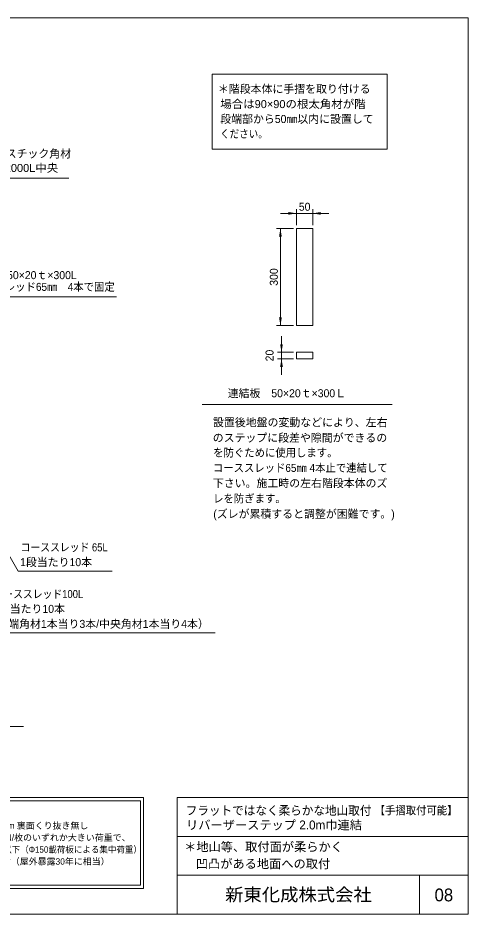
# Model space of a CAD drawing. Units: millimetres at full size, sheet at 1:20, with parts at other scales. Extents: x 200 to 8200, y 200 to 5740.
# Drawn here: x 5413 to 8200, y 200 to 5740 of the extents above; entities that cross this region are included whole.
import ezdxf
from ezdxf.enums import TextEntityAlignment as Align

# ---------------------------------------------------------------- set-up
doc = ezdxf.new("R2010")
doc.units = ezdxf.units.MM
doc.header["$LTSCALE"] = 20
for name, color, linetype, lineweight in [('ボルト', 7, 'Continuous', 18), ('図面枠-A3', 7, 'Continuous', 20), ('寸法', 7, 'Continuous', 13), ('引出線', 7, 'Continuous', 13), ('注記', 7, 'Continuous', 20), ('特記事項', 7, 'Continuous', 15)]:
    doc.layers.add(name, color=color, linetype=linetype, lineweight=lineweight)
doc.layers.add('文字', color=7, linetype='Continuous')
doc.styles.add('ＭＳ Ｐゴシック', font='')
doc.styles.get('ＭＳ Ｐゴシック').set_extended_font_data('MS PGothic')

# ---------------------------------------------------------------- blocks, each defined once
blk = doc.blocks.new('filled_arrow')
at = {"color": 0, "linetype": 'Continuous', "lineweight": -2}
blk.add_solid([(7.5, 1.25), (0, 0), (7.5, -1.25)], dxfattribs=at)

msp = doc.modelspace()

# ---------------------------------------------------------------- linework, layer by layer
at = {"layer": 'ボルト'}
for p, q in [((7138.27, 4438.18), (7238.27, 4438.18)), ((7138.27, 3838.18), (7138.27, 4438.18)), ((7238.27, 4438.18), (7238.27, 3838.18)), ((7138.27, 3838.18), (7238.27, 3838.18)), ((7238.27, 3672.95), (7138.27, 3672.95)), ((7138.27, 3632.95), (7138.27, 3672.95)), ((7238.27, 3672.95), (7238.27, 3632.95)), ((7238.27, 3632.95), (7138.27, 3632.95)), ((6553, 3350.45), (7730.38, 3350.45))]:
    msp.add_line(p, q, dxfattribs=at)
at = {"layer": '図面枠-A3'}
for p, q in [((6400, 920), (6400, 200)), ((6400, 920), (8200, 920)), ((6400, 680), (8200, 680)), ((6400, 440), (8200, 440)), ((7900, 200), (7900, 440))]:
    msp.add_line(p, q, dxfattribs=at)
msp.add_lwpolyline([(200, 200), (8200, 200), (8200, 5740), (200, 5740)], close=True, dxfattribs=at)
at = {"layer": '寸法'}
for p, q in [((7138.27, 4458.18), (7138.27, 4556.73)), ((7238.27, 4458.18), (7238.27, 4556.73)), ((7038.27, 4531.73), (7338.27, 4531.73)), ((7118.27, 4438.18), (7013.45, 4438.18)), ((7038.45, 4438.18), (7038.45, 3838.18)), ((7118.27, 3838.18), (7013.45, 3838.18)), ((7044.94, 3772.95), (7044.94, 3532.95)), ((7118.27, 3672.95), (7019.94, 3672.95)), ((7118.27, 3632.95), (7019.94, 3632.95))]:
    msp.add_line(p, q, dxfattribs=at)
at = {"layer": '引出線'}
for points in [[(4935.55, 4523.85), (5066.19, 4750.13), (5719.97, 4750.13), (5727.97, 4750.13)], [(4798.22, 4471.73), (5061.33, 4016.02), (6016.66, 4016.02), (6024.66, 4016.02)], [(5202.91, 2686.5), (5414.65, 2319.76), (5988.76, 2319.76), (5996.76, 2319.76)], [(5215.77, 2600), (5215.77, 1937.95), (6625.72, 1937.95), (6633.72, 1937.95)], [(4245.65, 2139.45), (4696.17, 1359.14), (5440.74, 1359.14), (5448.74, 1359.14)]]:
    msp.add_lwpolyline(points, dxfattribs=at)
at = {"layer": '注記'}
msp.add_lwpolyline([(6616.71, 5393.21), (7698.55, 5393.21), (7698.55, 4928.99), (6616.71, 4928.99)], close=True, dxfattribs=at)
at = {"layer": '特記事項'}
for points in [[(4283.51, 358.95), (6191.41, 358.95), (6191.41, 920), (4283.51, 920)], [(4303.51, 378.95), (6171.41, 378.95), (6171.41, 900), (4303.51, 900)]]:
    msp.add_lwpolyline(points, close=True, dxfattribs=at)

# ---------------------------------------------------------------- block references
at = {"layer": '寸法', "xscale": 6.67, "yscale": 6.67}
for p, rotation in [((7138.27, 4531.73), 180), ((7038.45, 4438.18), 270), ((7038.45, 3838.18), 90), ((7044.94, 3672.95), 90), ((7044.94, 3632.95), 270)]:
    msp.add_blockref('filled_arrow', p, dxfattribs=dict(at, rotation=rotation))
msp.add_blockref('filled_arrow', (7238.27, 4531.73), dxfattribs=at)

# ---------------------------------------------------------------- texts
at = {"layer": '図面枠-A3', "style": 'ＭＳ Ｐゴシック', "width": 1.05}
msp.add_text('新東化成株式会社', height=79.18, dxfattribs=at).set_placement((7150, 320), align=Align.MIDDLE_CENTER)
at = {"layer": '図面枠-A3', "style": 'ＭＳ Ｐゴシック'}
msp.add_text('08', height=79.18, dxfattribs=at).set_placement((8050, 318.3), align=Align.MIDDLE_CENTER)
at = {"layer": '寸法', "style": 'ＭＳ Ｐゴシック'}
msp.add_text('50', height=49.49, dxfattribs=at).set_placement((7188.27, 4572.73), align=Align.MIDDLE_CENTER)
for s, p in [('300', (6997.45, 4138.18)), ('20', (6970.94, 3652.95))]:
    msp.add_text(s, height=49.49, rotation=90, dxfattribs=at).set_placement(p, align=Align.MIDDLE_CENTER)
at = {"layer": '文字', "style": 'ＭＳ Ｐゴシック'}
for s, height, p in [('再生プラスチック角材', 49.49, (5067.68, 4861.34)), ('連結板\u300050×20ｔ×300L', 49.49, (5076.35, 4110.34)), ('連結板\u300050×20ｔ×300Ｌ', 49.49, (6711.97, 3380.14)), ('設置後地盤の変動などにより、左右', 49.49, (6621.06, 3200.13)), ('のステップに段差や隙間ができるの', 49.49, (6619.35, 3104.86)), ('下さい。施工時の左右階段本体のズ', 49.49, (6620.21, 2824.18)), ('(ズレが累積すると調整が困難です。)', 49.49, (6622.76, 2634.22)), ('1段当たり10本', 49.49, (5426.81, 2335.95)), ('1段当たり10本', 49.49, (5259.08, 2047.13)), ('(両端角材1本当り3本/中央角材1本当り4本）', 49.49, (5264.2, 1954.13)), ('＊地山等、取付面が柔らかく\u3000', 55.43, (6442.23, 571.61)), ('   凹凸がある地面への取付', 55.43, (6454.32, 466.83))]:
    msp.add_text(s, height=height, dxfattribs=at).set_placement(p, align=Align.BOTTOM_LEFT)
for s, width, p in [('120×90×2000L中央', 1.05, (5063.71, 4772.77)), ('コーススレッド65㎜\u30004本で固定', 0.95, (5076.35, 4037.78)), ('を防ぐために使用します。', 0.95, (6622.2, 3012.72)), ('コーススレッド65㎜ 4本止で連結して', 0.95, (6620.21, 2918.6)), ('レを防ぎます。', 0.95, (6621.91, 2729.2)), ('コーススレッド 65L', 0.9, (5430.22, 2427.52)), ('コーススレッド100L', 0.9, (5262.49, 2138.7))]:
    msp.add_text(s, height=49.49, dxfattribs=dict(at, width=width)).set_placement(p, align=Align.BOTTOM_LEFT)
at = {"layer": '文字', "style": 'ＭＳ Ｐゴシック', "width": 0.95}
msp.add_text('フラットではなく柔らかな地山取付', height=55.43, dxfattribs=at).set_placement((7026.96, 840.79), align=Align.MIDDLE_CENTER)
msp.add_text('【手摺取付可能】', height=49.49, dxfattribs=at).set_placement((8134.32, 840.79), align=Align.MIDDLE_RIGHT)
at = {"layer": '文字', "style": 'ＭＳ Ｐゴシック'}
msp.add_text('リバーザーステップ 2.0m巾連結', height=55.43, dxfattribs=at).set_placement((6454.32, 750.79), align=Align.MIDDLE_LEFT)
at = {"layer": '注記', "style": 'ＭＳ Ｐゴシック'}
for s, p in [('＊階段本体に手摺を取り付ける', (6651.31, 5261.29)), ('段端部から50㎜以内に設置して', (6666.08, 5075.59))]:
    msp.add_text(s, height=49.49, dxfattribs=at).set_placement(p, align=Align.BOTTOM_LEFT)
for s, width, p in [('場合は90×90の根太角材が階', 1.05, (6666.08, 5167.73)), ('ください。', 0.85, (6665.23, 4983.73))]:
    msp.add_text(s, height=49.49, dxfattribs=dict(at, width=width)).set_placement(p, align=Align.BOTTOM_LEFT)
at = {"layer": '特記事項', "style": 'ＭＳ Ｐゴシック'}
for s, p in [('階段本体：踏板部t=30mm 蹴上部t=25mm 裏面くり抜き無し', (4391.03, 715.1)), ('荷重-たわみ量試験：3.5KN/㎡又は1.0KN/枚のいずれか大きい荷重で、', (4391.03, 641.16)), ('耐候性試験：UVテスター3,000時間照射（屋外暴露30年に相当）', (4391.94, 493.51))]:
    msp.add_text(s, height=39.59, dxfattribs=at).set_placement(p, align=Align.BOTTOM_LEFT)
at = {"layer": '特記事項', "style": 'ＭＳ Ｐゴシック', "width": 0.95}
msp.add_text('\u3000\u3000\u3000\u3000\u3000\u3000 たわみ量はL（横幅）/200以下（Φ150載荷板による集中荷重）', height=39.59, dxfattribs=at).set_placement((4395.8, 567.22), align=Align.BOTTOM_LEFT)

doc.saveas('drawing.dxf')
